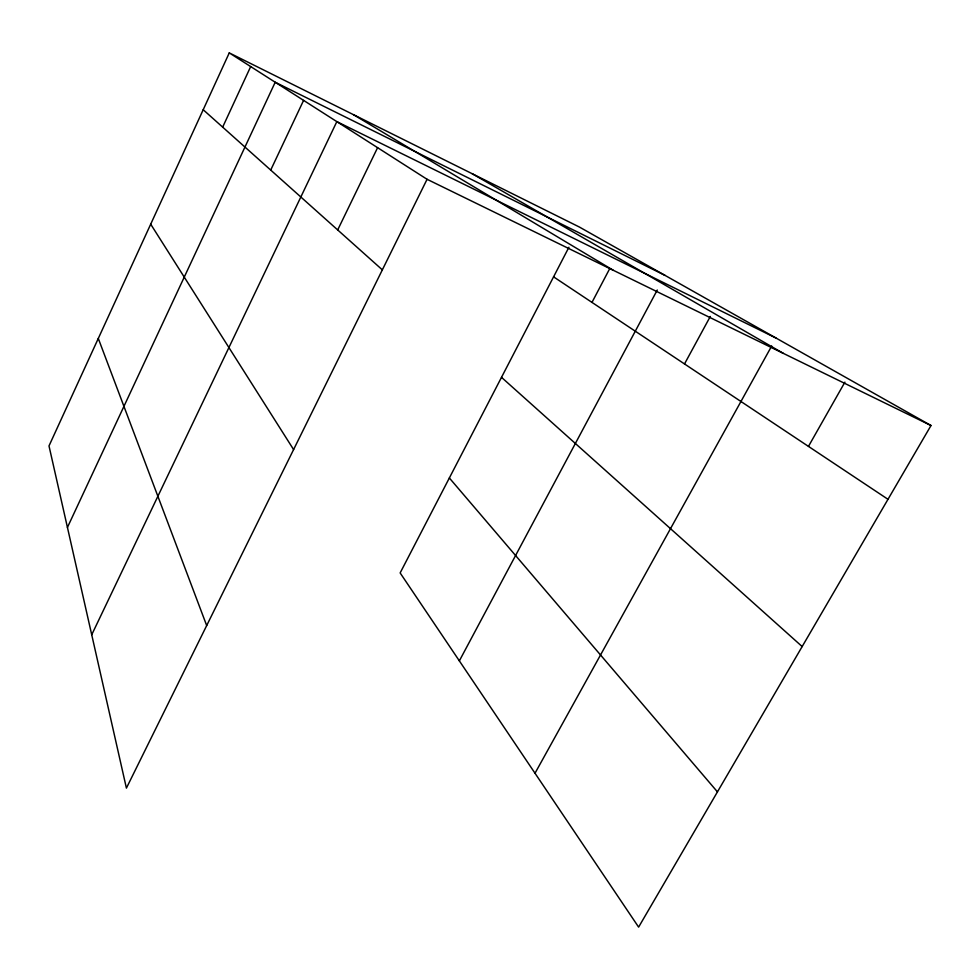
<?xml version="1.0" encoding="UTF-8"?>
<svg xmlns="http://www.w3.org/2000/svg" width="980" height="980" viewBox="0 0 980 980"><rect width="100%" height="100%" fill="white"/><g stroke="black" fill="none" stroke-linecap="round" stroke-linejoin="round"><path stroke-width="1.47" d="M229.271 52.883L49 445.925L126.408 788.116L427.072 179.291L229.271 52.883L579.388 227.042L931 425.528L638.617 927.117L400.146 572.933L568.927 247.23M222.668 127.143L250.684 66.567M67.436 527.412L275.209 82.234L665.065 275.404M270.713 170.079L303.592 100.377M91.716 634.783L336.838 121.618L776.074 338.076M337.696 229.945L377.594 147.674M591.981 302.391L609.707 268.655M459.351 660.875L657.261 290.019M684.518 363.935L710.304 316.454M535.007 773.245L771.689 346.001M808.463 446.39L844.919 382.127M427.072 179.291L931 425.528M472.164 173.705L783.351 353.376M353.437 114.648L613.137 270.198M553.577 276.85L887.99 499.298M203.203 109.736L382.347 269.855M501.503 377.337L802.155 646.555M449.355 477.971L717.446 791.877M150.7 224.187L293.596 449.575M98.294 338.443L206.682 625.559"/></g></svg>
